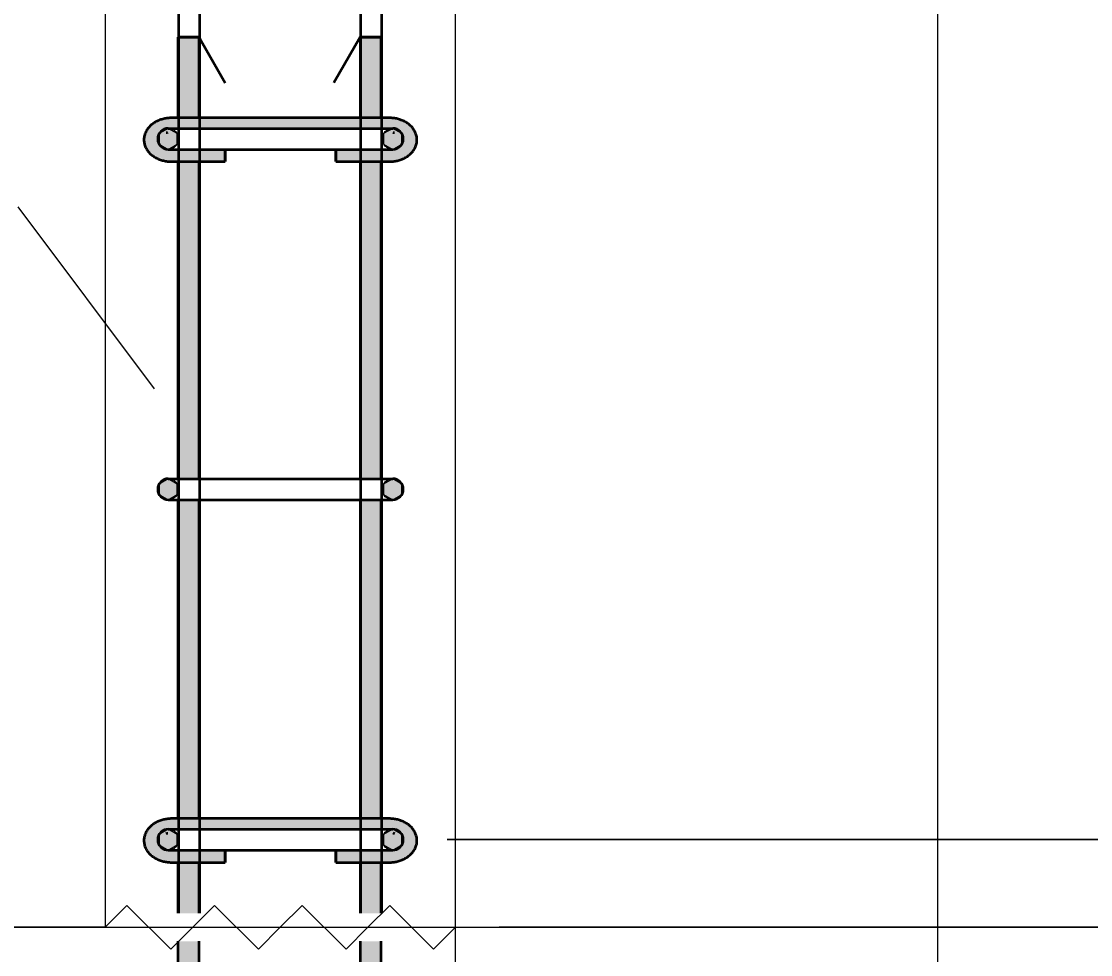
# Model space of a CAD drawing. Header units: millimetres. Extents: x 30199 to 68228, y -5153 to 33546.
# Drawn here: x 60828 to 61438, y -2966 to -2433 of the extents above; entities that cross this region are included whole.
import ezdxf

# ---------------------------------------------------------------- set-up
doc = ezdxf.new("R2010")
doc.units = ezdxf.units.MM
for name, color, linetype, lineweight in [('AA_Dim', 7, 'Continuous', 9), ('AA_Dim-25', 7, 'Continuous', 9), ('AA_Oformlenie', 7, 'Continuous', 9), ('AA_Vinoska', 7, 'Continuous', 9), ('AA_Visotnaya otmetka', 7, 'Continuous', 9), ('AF_Stena_Опалубка', 253, 'Continuous', 20), ('KR_Armatura', 7, 'Continuous', 20), ('KR_Armatura_Tonkie', 7, 'Continuous', 20), ('KR_Fundament', 7, 'Continuous', 20)]:
    doc.layers.add(name, color=color, linetype=linetype, lineweight=lineweight)
doc.styles.add('ISOCPEUR_1', font='isocpeur.TTF', dxfattribs={"width": 0.9, "height": 62.5})
doc.dimstyles.new('05_Округл_1мм__прозр_', dxfattribs={"dimscale": 304.8, "dimtxt": 62.672186, "dimasz": 0.139436, "dimexe": 0.123031, "dimexo": 0.082021, "dimgap": 0.008202, "dimtad": 1, "dimdec": 0, "dimdsep": 46, "dimtxsty": 'ISOCPEUR_1', "dimblk1": 'OBLIQUE', "dimblk2": 'OBLIQUE', "dimsah": 1, "dimcen": 0.09, "dimdle": 0.123031, "dimazin": 0, "dimtfac": 1, "dimtdec": 4, "dimtix": 1, "dimtmove": 1, "dimatfit": 3, "dimfxl": 1, "dimtvp": 1, "dimtolj": 1, "dimtzin": 0, "dimlwd": 18, "dimlwe": 18, "dimarcsym": 2})
doc.dimstyles.new('05_Округл_1мм__прозр__1', dxfattribs={"dimscale": 304.8, "dimtxt": 62.672186, "dimasz": 0.139436, "dimexe": 0.123031, "dimexo": 0.082021, "dimgap": 0.008202, "dimtad": 1, "dimdec": 0, "dimdsep": 46, "dimtxsty": 'ISOCPEUR_1', "dimblk1": 'OBLIQUE', "dimblk2": 'OBLIQUE', "dimsah": 1, "dimcen": 0.09, "dimdle": 0.123031, "dimazin": 0, "dimtfac": 1, "dimtdec": 4, "dimtix": 1, "dimtmove": 0, "dimatfit": 3, "dimfxl": 1, "dimtvp": 1, "dimtolj": 1, "dimtzin": 0, "dimlwd": 18, "dimlwe": 18, "dimarcsym": 2})

# ---------------------------------------------------------------- blocks, each defined once
blk = doc.blocks.new('265_Выпуск П одной длины _НесАрм_РабПлоск_ - В1 _d12_ t250-4071037-1-1 Армирование')
at = {"layer": 'KR_Armatura_Tonkie', "lineweight": 35}
for p, q in [((-31383.46, -2442), (-31383.46, -2488.01)), ((-31371.66, -2442), (-31383.1, -2442)), ((-31383.1, -2442), (-31371.66, -2442)), ((-31371.46, -2488.03), (-31371.46, -2442)), ((-31371.46, -2442), (-31371.06, -2442.69)), ((-31371.06, -2442.69), (-31356.46, -2467.98)), ((-31279.46, -2442), (-31294.46, -2467.98)), ((-31279.46, -2442), (-31279.46, -2488.01)), ((-31279.1, -2442), (-31267.66, -2442)), ((-31267.66, -2442), (-31279.1, -2442)), ((-31267.46, -2488.01), (-31267.46, -2442)), ((-31383.46, -2512.96), (-31383.46, -2694)), ((-31371.46, -2694), (-31371.46, -2512.98)), ((-31279.46, -2512.98), (-31279.46, -2694)), ((-31267.46, -2694), (-31267.46, -2512.98)), ((-31383.46, -2706), (-31383.46, -2888.01)), ((-31371.46, -2888.03), (-31371.46, -2706)), ((-31279.46, -2706), (-31279.46, -2888.01)), ((-31267.46, -2888.01), (-31267.46, -2706)), ((-31383.46, -2912.96), (-31383.46, -2942)), ((-31371.46, -2942), (-31371.46, -2912.98)), ((-31279.46, -2912.98), (-31279.46, -2942)), ((-31267.46, -2942), (-31267.46, -2912.98)), ((-31383.46, -2958), (-31383.46, -3002)), ((-31371.46, -3002), (-31371.46, -2958)), ((-31279.46, -2958), (-31279.46, -3002)), ((-31267.46, -3002), (-31267.46, -2958)), ((-31279.46, -3002), (-31279.46, -3014)), ((-31267.46, -3014), (-31267.46, -3002)), ((-31383.46, -3014), (-31383.46, -3168)), ((-31371.46, -3168), (-31371.46, -3014)), ((-31279.46, -3014), (-31279.46, -3025.97)), ((-31267.46, -3168), (-31267.46, -3014)), ((-31368.49, -3180.46), (-31370.8, -3172.99)), ((-31361.82, -3189.87), (-31367.73, -3182.3)), ((-31353.49, -3195.21), (-31359.98, -3191.28)), ((-31341.46, -3198), (-31350.97, -3196.25)), ((-31317.06, -3198), (-31341.46, -3198)), ((-31341.46, -3210), (-31309.46, -3210))]:
    blk.add_line(p, q, dxfattribs=at)
at = {"layer": 'KR_Armatura_Tonkie', "lineweight": 35, "flags": 128}
for points in [[(-31268.04, -3172.39), (-31267.49, -3169.53), (-31267.46, -3168)], [(-31381.63, -3179.83), (-31381.5, -3180.69), (-31380.15, -3183.4)], [(-31271.32, -3184.74), (-31269.91, -3182.14), (-31269.62, -3180.63)], [(-31376.54, -3190.68), (-31375.79, -3192.19), (-31373.79, -3194.27)], [(-31277.76, -3195.1), (-31276.03, -3193.42), (-31274.94, -3191.41)], [(-31286.77, -3203.08), (-31285.27, -3202.33), (-31283.19, -3200.33)], [(-31297.62, -3208.17), (-31296.77, -3208.04), (-31294.05, -3206.69)]]:
    blk.add_lwpolyline(points, dxfattribs=at)
blk = doc.blocks.new('265_Выпуск П одной длины _НесАрм_РабПлоск_ - В1 _d12_ t250-V8-1-1 Армирование')
at = {"layer": 'KR_Armatura_Tonkie', "lineweight": 35}
h = blk.add_hatch(color=256, dxfattribs=at)
h.paths.add_polyline_path([(-31377.46, -3168), (-31371.46, -3168), (-31371.66, -3014), (-31383.46, -3014), (-31383.25, -3168), (-31379.01, -3168)])
h.paths.add_polyline_path([(-31373.21, -3002), (-31371.46, -3002), (-31371.66, -2958), (-31383.46, -2958), (-31383.25, -3002), (-31374.17, -3002)])
h.paths.add_polyline_path([(-31376.97, -2942), (-31371.46, -2942), (-31371.66, -2912.98), (-31383.46, -2912.98), (-31383.25, -2942), (-31377.46, -2942)])
h.paths.add_polyline_path([(-31382.29, -2888.01), (-31371.46, -2888.01), (-31371.66, -2706), (-31383.46, -2706), (-31383.25, -2888.01), (-31382.65, -2888.01)])
h.paths.add_polyline_path([(-31382.03, -2694), (-31371.46, -2694), (-31371.72, -2512.98), (-31383.46, -2512.98), (-31383.25, -2694), (-31382.65, -2694)])
h.paths.add_polyline_path([(-31379.1, -2488.01), (-31371.46, -2488.01), (-31371.66, -2442), (-31383.46, -2442), (-31383.25, -2488.01), (-31380.46, -2488.01)])
h = blk.add_hatch(color=256, dxfattribs=at)
h.paths.add_polyline_path([(-31275.01, -3168), (-31267.46, -3168), (-31267.66, -2958), (-31279.46, -2958), (-31279.25, -3026.47), (-31276.46, -3033.4), (-31275.06, -3045.87), (-31275.06, -3168)])
h.paths.add_polyline_path([(-31272.97, -2942), (-31267.46, -2942), (-31267.66, -2912.98), (-31279.46, -2912.98), (-31279.25, -2942), (-31273.46, -2942)])
h.paths.add_polyline_path([(-31272.86, -2888.01), (-31267.46, -2888.01), (-31267.66, -2706), (-31279.46, -2706), (-31279.25, -2888.01), (-31273.46, -2888.01)])
h.paths.add_polyline_path([(-31278.86, -2694), (-31267.46, -2694), (-31267.72, -2512.98), (-31279.46, -2512.98), (-31279.25, -2694), (-31278.91, -2694)])
h.paths.add_polyline_path([(-31278.69, -2488.01), (-31267.46, -2488.01), (-31267.66, -2442), (-31279.46, -2442), (-31279.25, -2488.01), (-31279.06, -2488.01)])
for points in [[(-31341.46, -3198), (-31349.75, -3196.76), (-31356.9, -3193.64), (-31362.67, -3189.21), (-31367.44, -3183), (-31370.44, -3175.76), (-31371.66, -3168), (-31383.46, -3168), (-31382.03, -3178.87), (-31377.83, -3189), (-31370.76, -3198), (-31342.75, -3198)], [(-31309.46, -3210), (-31298.21, -3208.41), (-31287.6, -3203.72), (-31279.4, -3197.23), (-31273.08, -3189), (-31268.89, -3178.87), (-31267.66, -3168), (-31275.06, -3168), (-31276.49, -3178.87), (-31280.69, -3189), (-31287.76, -3198), (-31296.06, -3204.37), (-31306.19, -3208.57), (-31309.46, -3209.2), (-31309.46, -3209.8)], [(-31309.46, -3210), (-31309.46, -3209), (-31317.06, -3210)]]:
    blk.add_hatch(color=256, dxfattribs=at).paths.add_polyline_path(points)
for p, q in [((-31383.46, -2442), (-31383.46, -2488.01)), ((-31383.46, -2442), (-31383.25, -2442)), ((-31371.66, -2442), (-31383.1, -2442)), ((-31383.1, -2442), (-31371.46, -2442)), ((-31371.46, -2488.03), (-31371.46, -2442)), ((-31371.46, -2442), (-31371.06, -2442.69)), ((-31371.06, -2442.69), (-31356.46, -2467.98)), ((-31279.46, -2442), (-31294.46, -2467.98)), ((-31279.46, -2442), (-31279.46, -2488.01)), ((-31279.46, -2442), (-31279.25, -2442)), ((-31279.1, -2442), (-31267.46, -2442)), ((-31267.66, -2442), (-31279.1, -2442)), ((-31267.46, -2488.01), (-31267.46, -2442)), ((-31383.46, -2512.96), (-31383.46, -2694)), ((-31371.46, -2694), (-31371.46, -2512.98)), ((-31279.46, -2512.98), (-31279.46, -2694)), ((-31267.46, -2694), (-31267.46, -2512.98)), ((-31383.46, -2706), (-31383.46, -2888.01)), ((-31371.46, -2888.03), (-31371.46, -2706)), ((-31279.46, -2706), (-31279.46, -2888.01)), ((-31267.46, -2888.01), (-31267.46, -2706)), ((-31383.46, -2912.96), (-31383.46, -2942)), ((-31371.46, -2942), (-31371.46, -2912.98)), ((-31279.46, -2912.98), (-31279.46, -2942)), ((-31267.46, -2942), (-31267.46, -2912.98)), ((-31383.46, -2958), (-31383.46, -3002)), ((-31371.46, -3002), (-31371.46, -2958)), ((-31279.46, -2958), (-31279.46, -3002)), ((-31267.46, -3002), (-31267.46, -2958)), ((-31279.46, -3002), (-31279.46, -3014)), ((-31267.46, -3014), (-31267.46, -3002)), ((-31383.46, -3014), (-31383.46, -3168)), ((-31371.46, -3168), (-31371.46, -3014)), ((-31279.46, -3014), (-31279.46, -3025.97)), ((-31267.46, -3168), (-31267.46, -3014)), ((-31317.06, -3198), (-31341.46, -3198)), ((-31341.46, -3210), (-31309.46, -3210))]:
    blk.add_line(p, q, dxfattribs=at)
at = {"layer": 'KR_Armatura_Tonkie', "lineweight": 35, "flags": 128}
for points in [[(-31383.46, -3168), (-31381.5, -3180.69), (-31375.79, -3192.19), (-31370.19, -3198)], [(-31341.46, -3198), (-31352.11, -3196.04), (-31361.38, -3190.43), (-31368.05, -3181.89), (-31371.25, -3171.54), (-31371.46, -3168)], [(-31280.77, -3198), (-31276.03, -3193.42), (-31269.91, -3182.14), (-31267.49, -3169.53), (-31267.46, -3168)], [(-31309.46, -3210), (-31296.77, -3208.04), (-31285.27, -3202.33), (-31280.77, -3198)]]:
    blk.add_lwpolyline(points, dxfattribs=at)
blk = doc.blocks.new('261_Шпилька массив _НесАрм_РабПлоск_ - 8 А240-4151643-1-1 Армирование')
at = {"layer": 'KR_Armatura_Tonkie', "lineweight": 35}
for points in [[(-31386.9, -2511.81), (-31386.9, -2506), (-31390.58, -2505.8), (-31392.85, -2504.56), (-31393.91, -2503.41), (-31394.29, -2502.84), (-31394.97, -2500.45), (-31394.9, -2499.02), (-31394.5, -2497.67), (-31393.83, -2496.48), (-31392.57, -2495.22), (-31391.6, -2494.63), (-31390.58, -2494.2), (-31390.41, -2495.5), (-31389.03, -2495.24), (-31389.03, -2494), (-31386.9, -2494), (-31386.9, -2488.01), (-31392.96, -2488.95), (-31395.75, -2490.34), (-31399.39, -2493.42), (-31401.68, -2496.17), (-31402.9, -2500.49), (-31401.68, -2504.82), (-31398.21, -2508.49), (-31392.79, -2510.98), (-31388.46, -2511.59)], [(-31304.41, -2494), (-31263.06, -2494), (-31263.06, -2488.01), (-31386.9, -2488.15), (-31386.89, -2494), (-31321.22, -2494)], [(-31263.06, -2511.81), (-31256.94, -2510.95), (-31251.75, -2508.49), (-31248.28, -2504.82), (-31247.06, -2500.49), (-31248.28, -2496.17), (-31250.66, -2492.58), (-31255.55, -2489.46), (-31263.06, -2488.15), (-31263.02, -2494), (-31260.91, -2494.2), (-31260.91, -2495.25), (-31259.51, -2495.42), (-31259.35, -2494.2), (-31257.76, -2494.91), (-31256.13, -2496.45), (-31255.43, -2497.67), (-31255.02, -2499.12), (-31254.99, -2500.67), (-31255.19, -2501.73), (-31256.14, -2503.56), (-31256.92, -2504.44), (-31257.91, -2505.2), (-31259.35, -2505.8), (-31263.06, -2506.15), (-31263.06, -2510.98)], [(-31383.06, -2511.81), (-31356.6, -2511.81), (-31356.6, -2506), (-31386.9, -2506.15), (-31386.9, -2511.81)], [(-31263.06, -2511.81), (-31263.06, -2506), (-31293.36, -2506.15), (-31293.36, -2511.81), (-31267.06, -2511.81)], [(-31371.06, -2512.98), (-31356.6, -2512.84), (-31356.6, -2511.81), (-31386.9, -2511.81), (-31386.9, -2512.98), (-31371.65, -2512.98)], [(-31267.06, -2512.98), (-31263.06, -2512.84), (-31263.06, -2511.81), (-31293.36, -2511.81), (-31293.36, -2512.98), (-31270.79, -2512.98)], [(-31386.9, -2911.81), (-31386.9, -2906), (-31390.58, -2905.8), (-31392.85, -2904.56), (-31393.91, -2903.41), (-31394.29, -2902.84), (-31394.97, -2900.45), (-31394.9, -2899.02), (-31394.5, -2897.67), (-31393.83, -2896.48), (-31392.57, -2895.22), (-31391.6, -2894.63), (-31390.58, -2894.2), (-31390.41, -2895.5), (-31389.03, -2895.24), (-31389.03, -2894), (-31386.9, -2894), (-31386.9, -2888.01), (-31392.96, -2888.95), (-31395.75, -2890.34), (-31399.39, -2893.42), (-31401.68, -2896.17), (-31402.9, -2900.49), (-31401.68, -2904.82), (-31398.21, -2908.49), (-31392.79, -2910.98), (-31388.46, -2911.59)], [(-31321.22, -2894), (-31263.06, -2894), (-31263.06, -2888.01), (-31386.9, -2888.15), (-31386.89, -2894), (-31353.03, -2894)], [(-31263.06, -2911.81), (-31256.94, -2910.95), (-31251.75, -2908.49), (-31248.28, -2904.82), (-31247.06, -2900.49), (-31248.28, -2896.17), (-31250.66, -2892.58), (-31255.55, -2889.46), (-31263.06, -2888.15), (-31263.02, -2894), (-31260.91, -2894.2), (-31260.91, -2895.25), (-31259.51, -2895.42), (-31259.35, -2894.2), (-31257.76, -2894.91), (-31256.13, -2896.45), (-31255.43, -2897.67), (-31255.06, -2898.81), (-31254.99, -2900.67), (-31255.19, -2901.73), (-31256.14, -2903.56), (-31256.92, -2904.44), (-31257.91, -2905.2), (-31259.35, -2905.8), (-31263.06, -2906.15), (-31263.06, -2910.98)], [(-31383.06, -2911.81), (-31356.6, -2911.81), (-31356.6, -2906), (-31386.9, -2906.15), (-31386.9, -2911.81)], [(-31263.06, -2911.81), (-31263.06, -2906), (-31293.36, -2906.15), (-31293.36, -2911.81), (-31267.06, -2911.81)], [(-31371.06, -2912.98), (-31356.6, -2912.84), (-31356.6, -2911.81), (-31386.9, -2911.81), (-31386.9, -2912.98), (-31371.65, -2912.98)], [(-31267.06, -2912.98), (-31263.06, -2912.84), (-31263.06, -2911.81), (-31293.36, -2911.81), (-31293.36, -2912.98), (-31270.79, -2912.98)]]:
    blk.add_hatch(color=256, dxfattribs=at).paths.add_polyline_path(points)
h = blk.add_hatch(color=256, dxfattribs=at)
h.paths.add_polyline_path([(-31386.9, -2512.98), (-31386.9, -2511.81), (-31393.02, -2510.95), (-31398.21, -2508.49), (-31398.91, -2508.15), (-31394.41, -2511.35), (-31392.96, -2512.04), (-31388.46, -2512.74)])
h.paths.add_polyline_path([(-31390.24, -2496.79), (-31389.03, -2496.42), (-31389.03, -2495.24), (-31390.38, -2495.71), (-31390.25, -2496.73)])
h = blk.add_hatch(color=256, dxfattribs=at)
h.paths.add_polyline_path([(-31263.06, -2512.98), (-31255.55, -2511.53), (-31250.66, -2508.41), (-31248.28, -2504.82), (-31251.75, -2508.49), (-31257.17, -2510.98), (-31263.06, -2511.81), (-31263.06, -2512.84)])
h.paths.add_polyline_path([(-31259.74, -2497.12), (-31259.71, -2495.47), (-31260.91, -2495.54), (-31260.91, -2496.68)])
h = blk.add_hatch(color=256, dxfattribs=at)
h.paths.add_polyline_path([(-31386.9, -2912.98), (-31386.9, -2911.81), (-31393.02, -2910.95), (-31398.21, -2908.49), (-31398.91, -2908.15), (-31394.41, -2911.35), (-31392.96, -2912.04), (-31387.56, -2912.88)])
h.paths.add_polyline_path([(-31390.24, -2896.79), (-31389.03, -2896.42), (-31389.03, -2895.24), (-31390.38, -2895.71), (-31390.25, -2896.73)])
h = blk.add_hatch(color=256, dxfattribs=at)
h.paths.add_polyline_path([(-31263.06, -2912.98), (-31255.55, -2911.53), (-31250.66, -2908.41), (-31248.28, -2904.82), (-31251.75, -2908.49), (-31257.17, -2910.98), (-31263.06, -2911.81), (-31263.06, -2912.88)])
h.paths.add_polyline_path([(-31259.74, -2897.12), (-31259.71, -2895.47), (-31260.91, -2895.54), (-31260.91, -2896.68)])
for p, q in [((-31383.06, -2488.01), (-31386.9, -2488.01)), ((-31371.06, -2488.01), (-31383.06, -2488.01)), ((-31279.06, -2488.01), (-31371.06, -2488.01)), ((-31267.06, -2488.01), (-31279.06, -2488.01)), ((-31263.06, -2488.01), (-31267.06, -2488.01)), ((-31356.6, -2506.15), (-31356.6, -2511.81)), ((-31356.6, -2512.84), (-31356.6, -2506.15)), ((-31293.36, -2506.15), (-31293.36, -2512.84)), ((-31293.36, -2511.81), (-31293.36, -2506.15)), ((-31386.9, -2512.98), (-31383.06, -2512.98)), ((-31383.06, -2512.98), (-31371.06, -2512.98)), ((-31371.06, -2512.98), (-31356.6, -2512.98)), ((-31356.6, -2511.81), (-31356.6, -2512.98)), ((-31293.36, -2512.98), (-31293.36, -2511.81)), ((-31293.36, -2512.98), (-31279.06, -2512.98)), ((-31279.06, -2512.98), (-31267.06, -2512.98)), ((-31267.06, -2512.98), (-31263.06, -2512.98)), ((-31383.06, -2888.01), (-31386.9, -2888.01)), ((-31371.06, -2888.01), (-31383.06, -2888.01)), ((-31279.06, -2888.01), (-31371.06, -2888.01)), ((-31267.06, -2888.01), (-31279.06, -2888.01)), ((-31263.06, -2888.01), (-31267.06, -2888.01)), ((-31356.6, -2906.15), (-31356.6, -2911.81)), ((-31356.6, -2912.84), (-31356.6, -2906.15)), ((-31293.36, -2906.15), (-31293.36, -2912.84)), ((-31293.36, -2911.81), (-31293.36, -2906.15)), ((-31386.9, -2912.98), (-31383.06, -2912.98)), ((-31383.06, -2912.98), (-31371.06, -2912.98)), ((-31371.06, -2912.98), (-31356.6, -2912.98)), ((-31356.6, -2911.81), (-31356.6, -2912.98)), ((-31293.36, -2912.98), (-31293.36, -2911.81)), ((-31293.36, -2912.98), (-31279.06, -2912.98)), ((-31279.06, -2912.98), (-31267.06, -2912.98)), ((-31267.06, -2912.98), (-31263.06, -2912.98))]:
    blk.add_line(p, q, dxfattribs=at)
at = {"layer": 'KR_Armatura_Tonkie', "lineweight": 35, "flags": 128}
for points in [[(-31386.9, -2488.01), (-31387.49, -2488.02), (-31388.08, -2488.04), (-31388.67, -2488.09), (-31389.26, -2488.14), (-31389.85, -2488.22), (-31390.43, -2488.31), (-31391.01, -2488.42), (-31391.59, -2488.55), (-31392.15, -2488.69), (-31392.72, -2488.85), (-31393.27, -2489.02), (-31393.82, -2489.21), (-31394.36, -2489.42), (-31394.89, -2489.65), (-31395.42, -2489.89), (-31395.93, -2490.15), (-31396.43, -2490.42), (-31396.92, -2490.72), (-31397.4, -2491.02), (-31397.86, -2491.35), (-31398.31, -2491.69), (-31398.75, -2492.05), (-31399.17, -2492.42), (-31399.57, -2492.81), (-31399.96, -2493.22), (-31400.33, -2493.64), (-31400.67, -2494.08), (-31401, -2494.54), (-31401.31, -2495.01), (-31401.59, -2495.49), (-31401.85, -2495.99), (-31402.08, -2496.5), (-31402.28, -2497.03), (-31402.46, -2497.56), (-31402.61, -2498.1), (-31402.73, -2498.66), (-31402.82, -2499.21), (-31402.87, -2499.78), (-31402.9, -2500.34), (-31402.9, -2500.49)], [(-31247.06, -2500.49), (-31247.08, -2499.93), (-31247.13, -2499.37), (-31247.2, -2498.81), (-31247.32, -2498.25), (-31247.46, -2497.71), (-31247.63, -2497.17), (-31247.82, -2496.64), (-31248.05, -2496.13), (-31248.3, -2495.63), (-31248.58, -2495.14), (-31248.88, -2494.66), (-31249.2, -2494.21), (-31249.54, -2493.76), (-31249.9, -2493.33), (-31250.28, -2492.92), (-31250.68, -2492.53), (-31251.1, -2492.15), (-31251.53, -2491.79), (-31251.98, -2491.44), (-31252.44, -2491.11), (-31252.91, -2490.8), (-31253.4, -2490.5), (-31253.9, -2490.22), (-31254.4, -2489.96), (-31254.92, -2489.71), (-31255.45, -2489.48), (-31255.99, -2489.27), (-31256.54, -2489.07), (-31257.09, -2488.89), (-31257.65, -2488.73), (-31258.22, -2488.58), (-31258.79, -2488.45), (-31259.37, -2488.34), (-31259.95, -2488.24), (-31260.54, -2488.16), (-31261.13, -2488.1), (-31261.72, -2488.05), (-31262.31, -2488.02), (-31262.9, -2488.01), (-31263.06, -2488.01)], [(-31402.9, -2500.49), (-31402.88, -2501.06), (-31402.83, -2501.62), (-31402.76, -2502.18), (-31402.64, -2502.74), (-31402.5, -2503.28), (-31402.33, -2503.82), (-31402.14, -2504.35), (-31401.91, -2504.86), (-31401.66, -2505.36), (-31401.38, -2505.85), (-31401.09, -2506.33), (-31400.76, -2506.78), (-31400.42, -2507.23), (-31400.06, -2507.66), (-31399.68, -2508.07), (-31399.28, -2508.46), (-31398.86, -2508.84), (-31398.43, -2509.2), (-31397.98, -2509.55), (-31397.52, -2509.88), (-31397.05, -2510.19), (-31396.56, -2510.49), (-31396.06, -2510.77), (-31395.56, -2511.03), (-31395.04, -2511.28), (-31394.51, -2511.51), (-31393.97, -2511.72), (-31393.42, -2511.92), (-31392.87, -2512.1), (-31392.31, -2512.26), (-31391.74, -2512.41), (-31391.17, -2512.54), (-31390.59, -2512.65), (-31390.01, -2512.75), (-31389.42, -2512.83), (-31388.83, -2512.89), (-31388.24, -2512.94), (-31387.65, -2512.97), (-31387.06, -2512.98), (-31386.9, -2512.98)], [(-31390.19, -2496.44), (-31389.85, -2496.36), (-31389.51, -2496.28), (-31389.16, -2496.21)], [(-31263.06, -2512.98), (-31262.47, -2512.97), (-31261.88, -2512.95), (-31261.29, -2512.9), (-31260.7, -2512.85), (-31260.11, -2512.77), (-31259.53, -2512.68), (-31258.95, -2512.57), (-31258.37, -2512.44), (-31257.81, -2512.3), (-31257.24, -2512.14), (-31256.69, -2511.97), (-31256.14, -2511.78), (-31255.6, -2511.57), (-31255.07, -2511.34), (-31254.54, -2511.1), (-31254.03, -2510.84), (-31253.53, -2510.57), (-31253.04, -2510.27), (-31252.56, -2509.97), (-31252.1, -2509.64), (-31251.65, -2509.3), (-31251.21, -2508.94), (-31250.79, -2508.57), (-31250.39, -2508.18), (-31250, -2507.77), (-31249.64, -2507.35), (-31249.29, -2506.91), (-31248.96, -2506.45), (-31248.65, -2505.98), (-31248.37, -2505.5), (-31248.11, -2505), (-31247.88, -2504.49), (-31247.68, -2503.96), (-31247.5, -2503.43), (-31247.35, -2502.89), (-31247.23, -2502.33), (-31247.14, -2501.78), (-31247.09, -2501.21), (-31247.06, -2500.65), (-31247.06, -2500.49)], [(-31260.89, -2496.19), (-31260.54, -2496.26), (-31260.2, -2496.33), (-31259.86, -2496.42)], [(-31386.9, -2888.01), (-31387.49, -2888.02), (-31388.08, -2888.04), (-31388.67, -2888.09), (-31389.26, -2888.14), (-31389.85, -2888.22), (-31390.43, -2888.31), (-31391.01, -2888.42), (-31391.59, -2888.55), (-31392.15, -2888.69), (-31392.72, -2888.85), (-31393.27, -2889.02), (-31393.82, -2889.21), (-31394.36, -2889.42), (-31394.89, -2889.65), (-31395.42, -2889.89), (-31395.93, -2890.15), (-31396.43, -2890.42), (-31396.92, -2890.72), (-31397.4, -2891.02), (-31397.86, -2891.35), (-31398.31, -2891.69), (-31398.75, -2892.05), (-31399.17, -2892.42), (-31399.57, -2892.81), (-31399.96, -2893.22), (-31400.33, -2893.64), (-31400.67, -2894.08), (-31401, -2894.54), (-31401.31, -2895.01), (-31401.59, -2895.49), (-31401.85, -2895.99), (-31402.08, -2896.5), (-31402.28, -2897.03), (-31402.46, -2897.56), (-31402.61, -2898.1), (-31402.73, -2898.66), (-31402.82, -2899.21), (-31402.87, -2899.78), (-31402.9, -2900.34), (-31402.9, -2900.49)], [(-31247.06, -2900.49), (-31247.08, -2899.93), (-31247.13, -2899.37), (-31247.2, -2898.81), (-31247.32, -2898.25), (-31247.46, -2897.71), (-31247.63, -2897.17), (-31247.82, -2896.64), (-31248.05, -2896.13), (-31248.3, -2895.63), (-31248.58, -2895.14), (-31248.88, -2894.66), (-31249.2, -2894.21), (-31249.54, -2893.76), (-31249.9, -2893.33), (-31250.28, -2892.92), (-31250.68, -2892.53), (-31251.1, -2892.15), (-31251.53, -2891.79), (-31251.98, -2891.44), (-31252.44, -2891.11), (-31252.91, -2890.8), (-31253.4, -2890.5), (-31253.9, -2890.22), (-31254.4, -2889.96), (-31254.92, -2889.71), (-31255.45, -2889.48), (-31255.99, -2889.27), (-31256.54, -2889.07), (-31257.09, -2888.89), (-31257.65, -2888.73), (-31258.22, -2888.58), (-31258.79, -2888.45), (-31259.37, -2888.34), (-31259.95, -2888.24), (-31260.54, -2888.16), (-31261.13, -2888.1), (-31261.72, -2888.05), (-31262.31, -2888.02), (-31262.9, -2888.01), (-31263.06, -2888.01)], [(-31390.19, -2896.44), (-31389.85, -2896.36), (-31389.51, -2896.28), (-31389.16, -2896.21)], [(-31260.89, -2896.19), (-31260.54, -2896.26), (-31260.2, -2896.33), (-31259.86, -2896.42)], [(-31402.9, -2900.49), (-31402.88, -2901.06), (-31402.83, -2901.62), (-31402.76, -2902.18), (-31402.64, -2902.74), (-31402.5, -2903.28), (-31402.33, -2903.82), (-31402.14, -2904.35), (-31401.91, -2904.86), (-31401.66, -2905.36), (-31401.38, -2905.85), (-31401.09, -2906.33), (-31400.76, -2906.78), (-31400.42, -2907.23), (-31400.06, -2907.66), (-31399.68, -2908.07), (-31399.28, -2908.46), (-31398.86, -2908.84), (-31398.43, -2909.2), (-31397.98, -2909.55), (-31397.52, -2909.88), (-31397.05, -2910.19), (-31396.56, -2910.49), (-31396.06, -2910.77), (-31395.56, -2911.03), (-31395.04, -2911.28), (-31394.51, -2911.51), (-31393.97, -2911.72), (-31393.42, -2911.92), (-31392.87, -2912.1), (-31392.31, -2912.26), (-31391.74, -2912.41), (-31391.17, -2912.54), (-31390.59, -2912.65), (-31390.01, -2912.75), (-31389.42, -2912.83), (-31388.83, -2912.89), (-31388.24, -2912.94), (-31387.65, -2912.97), (-31387.06, -2912.98), (-31386.9, -2912.98)], [(-31263.06, -2912.98), (-31262.47, -2912.97), (-31261.88, -2912.95), (-31261.29, -2912.9), (-31260.7, -2912.85), (-31260.11, -2912.77), (-31259.53, -2912.68), (-31258.95, -2912.57), (-31258.37, -2912.44), (-31257.81, -2912.3), (-31257.24, -2912.14), (-31256.69, -2911.97), (-31256.14, -2911.78), (-31255.6, -2911.57), (-31255.07, -2911.34), (-31254.54, -2911.1), (-31254.03, -2910.84), (-31253.53, -2910.57), (-31253.04, -2910.27), (-31252.56, -2909.97), (-31252.1, -2909.64), (-31251.65, -2909.3), (-31251.21, -2908.94), (-31250.79, -2908.57), (-31250.39, -2908.18), (-31250, -2907.77), (-31249.64, -2907.35), (-31249.29, -2906.91), (-31248.96, -2906.45), (-31248.65, -2905.98), (-31248.37, -2905.5), (-31248.11, -2905), (-31247.88, -2904.49), (-31247.68, -2903.96), (-31247.5, -2903.43), (-31247.35, -2902.89), (-31247.23, -2902.33), (-31247.14, -2901.78), (-31247.09, -2901.21), (-31247.06, -2900.65), (-31247.06, -2900.49)]]:
    blk.add_lwpolyline(points, dxfattribs=at)
blk = doc.blocks.new('011_Прямоугольник обрыва _ЭлУзла_ - 011_Прямоугольник обрыва _ЭлУзла_-4150616-1-1 Армирование')
at = {"layer": 'AA_Oformlenie'}
blk.add_line((-30950.07, -2057.74), (-30950.07, -3423.65), dxfattribs=at)
blk = doc.blocks.new('Последовательность узлов - 3мм масшт20 маскировка-904226-1-1 Армирование')
at = {"layer": 'AA_Oformlenie'}
for p, q in [((-32785.06, 1330), (-32772.56, 1342.5)), ((-32747.56, 1317.5), (-32772.56, 1342.5)), ((-32735.06, 1330), (-32722.56, 1342.5)), ((-32697.56, 1317.5), (-32722.56, 1342.5)), ((-32685.06, 1330), (-32672.56, 1342.5)), ((-32647.56, 1317.5), (-32672.56, 1342.5)), ((-32635.06, 1330), (-32622.56, 1342.5)), ((-32597.56, 1317.5), (-32622.56, 1342.5)), ((-32735.06, 1330), (-32747.56, 1317.5)), ((-32685.06, 1330), (-32697.56, 1317.5)), ((-32635.06, 1330), (-32647.56, 1317.5)), ((-32585.06, 1330), (-32597.56, 1317.5))]:
    blk.add_line(p, q, dxfattribs=at)
blk = doc.blocks.new('DIMBLOCK68-1-1 Армирование')
at = {"layer": 'AA_Dim-25', "lineweight": 18}
for p, q in [((61678.28, -2709.92), (61678.28, -2919.39)), ((61538.06, -2990), (61538.06, -2912.5)), ((61678.28, -2919.39), (61538.06, -2970)), ((61100.91, -2950), (61575.56, -2950)), ((61538.06, -2950), (61100.91, -2950)), ((60854.91, -2990), (61575.56, -2990)), ((61538.06, -2990), (60854.91, -2990))]:
    blk.add_line(p, q, dxfattribs=at)
at = {"layer": 'AA_Dim-25', "lineweight": 30}
for p, q in [((61538.06, -2950), (61516.81, -2928.75)), ((61538.06, -2950), (61559.31, -2971.25)), ((61538.06, -2990), (61516.81, -2968.75)), ((61538.06, -2990), (61559.31, -3011.25))]:
    blk.add_line(p, q, dxfattribs=at)
at = {"layer": 'AA_Dim-25', "color": 0, "lineweight": 18, "insert": (61594.36, -2894.39), "char_height": 62.5, "width": 221.3629, "attachment_point": 1, "rotation": 90, "line_spacing_factor": 1.135194, "style": 'ISOCPEUR_1'}
blk.add_mtext('з.с.40', dxfattribs=at)
blk = doc.blocks.new('_Oblique')
at = {"color": 0, "linetype": 'ByBlock', "lineweight": -2}
blk.add_line((-0.5, -0.5), (0.5, 0.5), dxfattribs=at)
blk = doc.blocks.new('DIMBLOCK75-1-1 Армирование')
at = {"layer": 'AA_Dim-25', "lineweight": 18}
for p, q in [((61538.06, -2790.92), (61538.06, -2893.96)), ((61538.06, -2893.96), (61538.06, -2925)), ((61071.07, -2900), (61575.56, -2900)), ((61538.06, -2900), (61071.07, -2900)), ((61538.06, -2987.5), (61538.06, -2900)), ((61100.91, -2950), (61575.56, -2950)), ((61538.06, -2950), (61100.91, -2950))]:
    blk.add_line(p, q, dxfattribs=at)
at = {"layer": 'AA_Dim-25', "lineweight": 30}
for p, q in [((61538.06, -2900), (61516.81, -2878.75)), ((61538.06, -2900), (61559.31, -2921.25)), ((61538.06, -2950), (61516.81, -2928.75)), ((61538.06, -2950), (61559.31, -2971.25))]:
    blk.add_line(p, q, dxfattribs=at)
at = {"layer": 'AA_Dim-25', "color": 0, "lineweight": 18, "insert": (61454.14, -2868.96), "char_height": 62.5, "width": 93.6535, "attachment_point": 1, "rotation": 90, "line_spacing_factor": 1.135194, "style": 'ISOCPEUR_1'}
blk.add_mtext('50', dxfattribs=at)
blk = doc.blocks.new('DIMBLOCK76-1-1 Армирование')
at = {"layer": 'AA_Dim-25', "lineweight": 30}
for p, q in [((61538.06, 1100), (61516.81, 1121.25)), ((61538.06, 1100), (61559.31, 1078.75)), ((61538.06, -2900), (61516.81, -2878.75)), ((61538.06, -2900), (61559.31, -2921.25))]:
    blk.add_line(p, q, dxfattribs=at)
at = {"layer": 'AA_Dim-25', "lineweight": 18}
for p, q in [((61071.07, 1100), (61575.56, 1100)), ((61538.06, 1100), (61071.07, 1100)), ((61538.06, -2900), (61538.06, 1100)), ((61071.07, -2900), (61575.56, -2900)), ((61538.06, -2900), (61071.07, -2900))]:
    blk.add_line(p, q, dxfattribs=at)
at = {"layer": 'AA_Dim-25', "color": 0, "lineweight": 18, "insert": (61454.14, -1116.99), "char_height": 62.5, "width": 520.7704, "attachment_point": 1, "rotation": 90, "line_spacing_factor": 1.135194, "style": 'ISOCPEUR_1'}
blk.add_mtext('200х20=4000', dxfattribs=at)

msp = doc.modelspace()

# ---------------------------------------------------------------- hatches: boundary and pattern name
at = {"layer": 'KR_Armatura'}
h = msp.add_hatch(color=256, dxfattribs=at)
edge = h.paths.add_edge_path()
edge.add_arc((60911.946, -2499.9998), 6, 0, 360)
for points in [[(60911.946, -2505.9998), (60917.1421, -2502.9998), (60917.1421, -2496.9998), (60911.946, -2493.9998), (60906.7498, -2496.9998), (60906.7498, -2502.9998)], [(61040.0674, -2505.9998), (61045.2635, -2502.9998), (61045.2635, -2496.9998), (61040.0674, -2493.9998), (61034.8712, -2496.9998), (61034.8712, -2502.9998)], [(60911.946, -2705.9998), (60917.1421, -2702.9998), (60917.1421, -2696.9998), (60911.946, -2693.9998), (60906.7498, -2696.9998), (60906.7498, -2702.9998)], [(61040.0674, -2705.9998), (61045.2635, -2702.9998), (61045.2635, -2696.9998), (61040.0674, -2693.9998), (61034.8712, -2696.9998), (61034.8712, -2702.9998)], [(60911.946, -2905.9998), (60917.1421, -2902.9998), (60917.1421, -2896.9998), (60911.946, -2893.9998), (60906.7498, -2896.9998), (60906.7498, -2902.9998)], [(61040.0674, -2905.9998), (61045.2635, -2902.9998), (61045.2635, -2896.9998), (61040.0674, -2893.9998), (61034.8712, -2896.9998), (61034.8712, -2902.9998)]]:
    msp.add_hatch(color=256, dxfattribs=at).paths.add_polyline_path(points)
h = msp.add_hatch(color=256, dxfattribs=at)
edge = h.paths.add_edge_path()
edge.add_arc((61040.0674, -2499.9998), 6, 0, 360)
h = msp.add_hatch(color=256, dxfattribs=at)
edge = h.paths.add_edge_path()
edge.add_arc((60911.946, -2699.9998), 6, 0, 360)
h = msp.add_hatch(color=256, dxfattribs=at)
edge = h.paths.add_edge_path()
edge.add_arc((61040.0674, -2699.9998), 6, 0, 360)
h = msp.add_hatch(color=256, dxfattribs=at)
edge = h.paths.add_edge_path()
edge.add_arc((60911.946, -2899.9998), 6, 0, 360)
h = msp.add_hatch(color=256, dxfattribs=at)
edge = h.paths.add_edge_path()
edge.add_arc((61040.0674, -2899.9998), 6, 0, 360)

# ---------------------------------------------------------------- linework, layer by layer
at = {"layer": 'AA_Vinoska'}
msp.add_line((60904.0559, -2642.5926), (60826.3798, -2538.8367), dxfattribs=at)
at = {"layer": 'AA_Visotnaya otmetka'}
msp.add_line((60651.3952, -2950), (61758.8271, -2950), dxfattribs=at)
at = {"layer": 'AF_Stena_Опалубка'}
for p, q in [((60875.9112, 1330), (60875.9112, -2950)), ((61075.9112, -2950), (61075.9112, 1330))]:
    msp.add_line(p, q, dxfattribs=at)
at = {"layer": 'KR_Armatura'}
for p, q in [((60911.946, -2493.9998), (60906.7498, -2496.9998)), ((60917.1421, -2496.9998), (60911.946, -2493.9998)), ((61040.0674, -2493.9998), (61034.8712, -2496.9998)), ((61045.2635, -2496.9998), (61040.0674, -2493.9998)), ((60906.7498, -2496.9998), (60906.7498, -2502.9998)), ((60917.1421, -2502.9998), (60917.1421, -2496.9998)), ((61034.8712, -2496.9998), (61034.8712, -2502.9998)), ((61045.2635, -2502.9998), (61045.2635, -2496.9998)), ((60906.7498, -2502.9998), (60911.946, -2505.9998)), ((60911.946, -2505.9998), (60917.1421, -2502.9998)), ((61034.8712, -2502.9998), (61040.0674, -2505.9998)), ((61040.0674, -2505.9998), (61045.2635, -2502.9998)), ((60911.946, -2693.9998), (60906.7498, -2696.9998)), ((60906.7498, -2696.9998), (60906.7498, -2702.9998)), ((60917.1421, -2696.9998), (60911.946, -2693.9998)), ((60917.1421, -2702.9998), (60917.1421, -2696.9998)), ((61040.0674, -2693.9998), (61034.8712, -2696.9998)), ((61034.8712, -2696.9998), (61034.8712, -2702.9998)), ((61045.2635, -2696.9998), (61040.0674, -2693.9998)), ((61045.2635, -2702.9998), (61045.2635, -2696.9998)), ((60906.7498, -2702.9998), (60911.946, -2705.9998)), ((60911.946, -2705.9998), (60917.1421, -2702.9998)), ((61034.8712, -2702.9998), (61040.0674, -2705.9998)), ((61040.0674, -2705.9998), (61045.2635, -2702.9998)), ((60911.946, -2893.9998), (60906.7498, -2896.9998)), ((60906.7498, -2896.9998), (60906.7498, -2902.9998)), ((60917.1421, -2896.9998), (60911.946, -2893.9998)), ((60917.1421, -2902.9998), (60917.1421, -2896.9998)), ((61040.0674, -2893.9998), (61034.8712, -2896.9998)), ((61034.8712, -2896.9998), (61034.8712, -2902.9998)), ((61045.2635, -2896.9998), (61040.0674, -2893.9998)), ((61045.2635, -2902.9998), (61045.2635, -2896.9998)), ((60906.7498, -2902.9998), (60911.946, -2905.9998)), ((60911.946, -2905.9998), (60917.1421, -2902.9998)), ((61034.8712, -2902.9998), (61040.0674, -2905.9998)), ((61040.0674, -2905.9998), (61045.2635, -2902.9998))]:
    msp.add_line(p, q, dxfattribs=at)
for centre in [(60911.946, -2499.9998), (61040.0674, -2499.9998), (60911.946, -2699.9998), (61040.0674, -2699.9998), (60911.946, -2899.9998), (61040.0674, -2899.9998)]:
    msp.add_circle(centre, 6, dxfattribs=at)
at = {"layer": 'KR_Armatura_Tonkie', "lineweight": 35}
for p, q in [((60917.9112, -2942), (60917.9112, 1322)), ((60929.9112, -2942), (60929.9112, 1322)), ((60929.9112, -2942), (60929.9112, 1322)), ((61021.9112, -2942), (61021.9112, 1322)), ((61021.9112, -2942), (61021.9112, 1322)), ((61033.9112, -2942), (61033.9112, 1322)), ((60917.9112, -2493.9998), (60917.9112, -2305.9998)), ((61033.9112, -2493.9998), (61033.9112, -2305.9998)), ((60911.946, -2493.9998), (60917.752, -2493.9998)), ((60917.752, -2493.9998), (60918.4088, -2493.9998)), ((60918.4088, -2493.9998), (60929.908, -2493.9998)), ((60929.946, -2493.9998), (60947.946, -2493.9998)), ((60947.946, -2493.9998), (61004.0674, -2493.9998)), ((61004.0674, -2493.9998), (61021.9204, -2493.9998)), ((61022.0674, -2493.9998), (61033.6046, -2493.9998)), ((61033.6046, -2493.9998), (61034.089, -2493.9998)), ((61034.089, -2493.9998), (61040.0674, -2493.9998)), ((60911.946, -2505.9998), (60917.752, -2505.9998)), ((60917.752, -2505.9998), (60918.4088, -2505.9998)), ((60917.9112, -2693.9998), (60917.9112, -2505.9998)), ((60918.4088, -2505.9998), (60929.908, -2505.9998)), ((60929.946, -2505.9998), (60947.946, -2505.9998)), ((60947.946, -2505.9998), (61004.0674, -2505.9998)), ((61004.0674, -2505.9998), (61021.9204, -2505.9998)), ((61022.0674, -2505.9998), (61033.6046, -2505.9998)), ((61033.6046, -2505.9998), (61034.089, -2505.9998)), ((61033.9112, -2693.9998), (61033.9112, -2505.9998)), ((61034.089, -2505.9998), (61040.0674, -2505.9998)), ((60911.946, -2693.9998), (60917.752, -2693.9998)), ((60917.752, -2693.9998), (60918.4088, -2693.9998)), ((60918.4088, -2693.9998), (60929.908, -2693.9998)), ((60929.946, -2693.9998), (60947.946, -2693.9998)), ((60947.946, -2693.9998), (61004.0674, -2693.9998)), ((61004.0674, -2693.9998), (61021.9204, -2693.9998)), ((61022.0674, -2693.9998), (61033.6046, -2693.9998)), ((61033.6046, -2693.9998), (61034.089, -2693.9998)), ((61034.089, -2693.9998), (61040.0674, -2693.9998)), ((60911.946, -2705.9998), (60917.752, -2705.9998)), ((60917.752, -2705.9998), (60918.4088, -2705.9998)), ((60917.9112, -2893.9998), (60917.9112, -2706.001)), ((60918.4088, -2705.9998), (60929.908, -2705.9998)), ((60929.946, -2705.9998), (60947.946, -2705.9998)), ((60947.946, -2705.9998), (61004.0674, -2705.9998)), ((61004.0674, -2705.9998), (61021.9204, -2705.9998)), ((61022.0674, -2705.9998), (61033.6046, -2705.9998)), ((61033.6046, -2705.9998), (61034.089, -2705.9998)), ((61033.9112, -2893.9998), (61033.9112, -2705.9998)), ((61034.089, -2705.9998), (61040.0674, -2705.9998)), ((60911.946, -2893.9998), (60917.752, -2893.9998)), ((60917.752, -2893.9998), (60918.4088, -2893.9998)), ((60918.4088, -2893.9998), (60929.908, -2893.9998)), ((60929.946, -2893.9998), (60947.946, -2893.9998)), ((60947.946, -2893.9998), (61004.0674, -2893.9998)), ((61004.0674, -2893.9998), (61021.9204, -2893.9998)), ((61022.0674, -2893.9998), (61033.6046, -2893.9998)), ((61033.6046, -2893.9998), (61034.089, -2893.9998)), ((61034.089, -2893.9998), (61040.0674, -2893.9998)), ((60911.946, -2905.9998), (60917.752, -2905.9998)), ((60917.752, -2905.9998), (60918.4088, -2905.9998)), ((60917.9112, -2942), (60917.9112, -2905.9998)), ((60918.4088, -2905.9998), (60929.908, -2905.9998)), ((60929.946, -2905.9998), (60947.946, -2905.9998)), ((60947.946, -2905.9998), (61004.0674, -2905.9998)), ((61004.0674, -2905.9998), (61021.9204, -2905.9998)), ((61022.0674, -2905.9998), (61033.6046, -2905.9998)), ((61033.6046, -2905.9998), (61034.089, -2905.9998)), ((61033.9112, -2942), (61033.9112, -2905.9998)), ((61034.089, -2905.9998), (61040.0674, -2905.9998))]:
    msp.add_line(p, q, dxfattribs=at)
for centre, start, end in [((60911.946, -2499.9998), 90, 270), ((61040.0674, -2499.9998), 270, 90), ((60911.946, -2699.9998), 90, 270), ((61040.0674, -2699.9998), 270, 90), ((60911.946, -2899.9998), 90, 270), ((61040.0674, -2899.9998), 270, 90)]:
    msp.add_arc(centre, 6, start, end, dxfattribs=at)
at = {"layer": 'KR_Fundament'}
for p, q in [((60875.9112, -2950), (59711.2664, -2950)), ((61075.9112, -3250), (61075.9112, -2950))]:
    msp.add_line(p, q, dxfattribs=at)

# ---------------------------------------------------------------- block references
at = {"layer": 'AA_Oformlenie'}
for name, p in [('011_Прямоугольник обрыва _ЭлУзла_ - 011_Прямоугольник обрыва _ЭлУзла_-4150616-1-1 Армирование', (92300.9728, 0)), ('Последовательность узлов - 3мм масшт20 маскировка-904226-1-1 Армирование', (93660.9728, -4280))]:
    msp.add_blockref(name, p, dxfattribs=at)
at = {"layer": 'KR_Armatura_Tonkie', "lineweight": 35}
for name in ['261_Шпилька массив _НесАрм_РабПлоск_ - 8 А240-4151643-1-1 Армирование', '265_Выпуск П одной длины _НесАрм_РабПлоск_ - В1 _d12_ t250-4071037-1-1 Армирование', '265_Выпуск П одной длины _НесАрм_РабПлоск_ - В1 _d12_ t250-V8-1-1 Армирование']:
    msp.add_blockref(name, (92300.9728, 0), dxfattribs=at)

# ---------------------------------------------------------------- dimensions: what is measured, and where the dimension line sits
at = {"layer": 'AA_Dim', "lineweight": 18}
dim = msp.add_linear_dim(base=(61538.0632, 1100.0002), p1=(61046.0674, -2899.9998), p2=(61046.0674, 1100.0002), angle=90, dimstyle='05_Округл_1мм__прозр__1', override={"dimpost": '200х20=<>', "dimfxl": 4000}, dxfattribs=at)
dim.commit()
dim.dimension.update_dxf_attribs({"geometry": 'DIMBLOCK76-1-1 Армирование', "text_midpoint": (61504.3132, -899.9998)})
for base, p1, p2, override, picture, middle in [((61538.0632, -2950), (60829.9112, -2990), (61075.9112, -2950), {"dimpost": 'з.с.<>', "dimfxl": 249.230817}, 'DIMBLOCK68-1-1 Армирование', (61636.0243, -2783.7122)), ((61538.0632, -2899.9998), (61075.9112, -2950), (61046.0674, -2899.9998), {"dimpost": '<>', "dimfxl": 58.229537}, 'DIMBLOCK75-1-1 Армирование', (61495.8099, -2822.1332))]:
    dim = msp.add_linear_dim(base=base, p1=p1, p2=p2, angle=90, dimstyle='05_Округл_1мм__прозр_', override=override, dxfattribs=at)
    dim.commit()
    dim.dimension.update_dxf_attribs({"geometry": picture, "text_midpoint": middle, "dimtype": 160, "text_rotation": 90})

doc.saveas('drawing.dxf')
